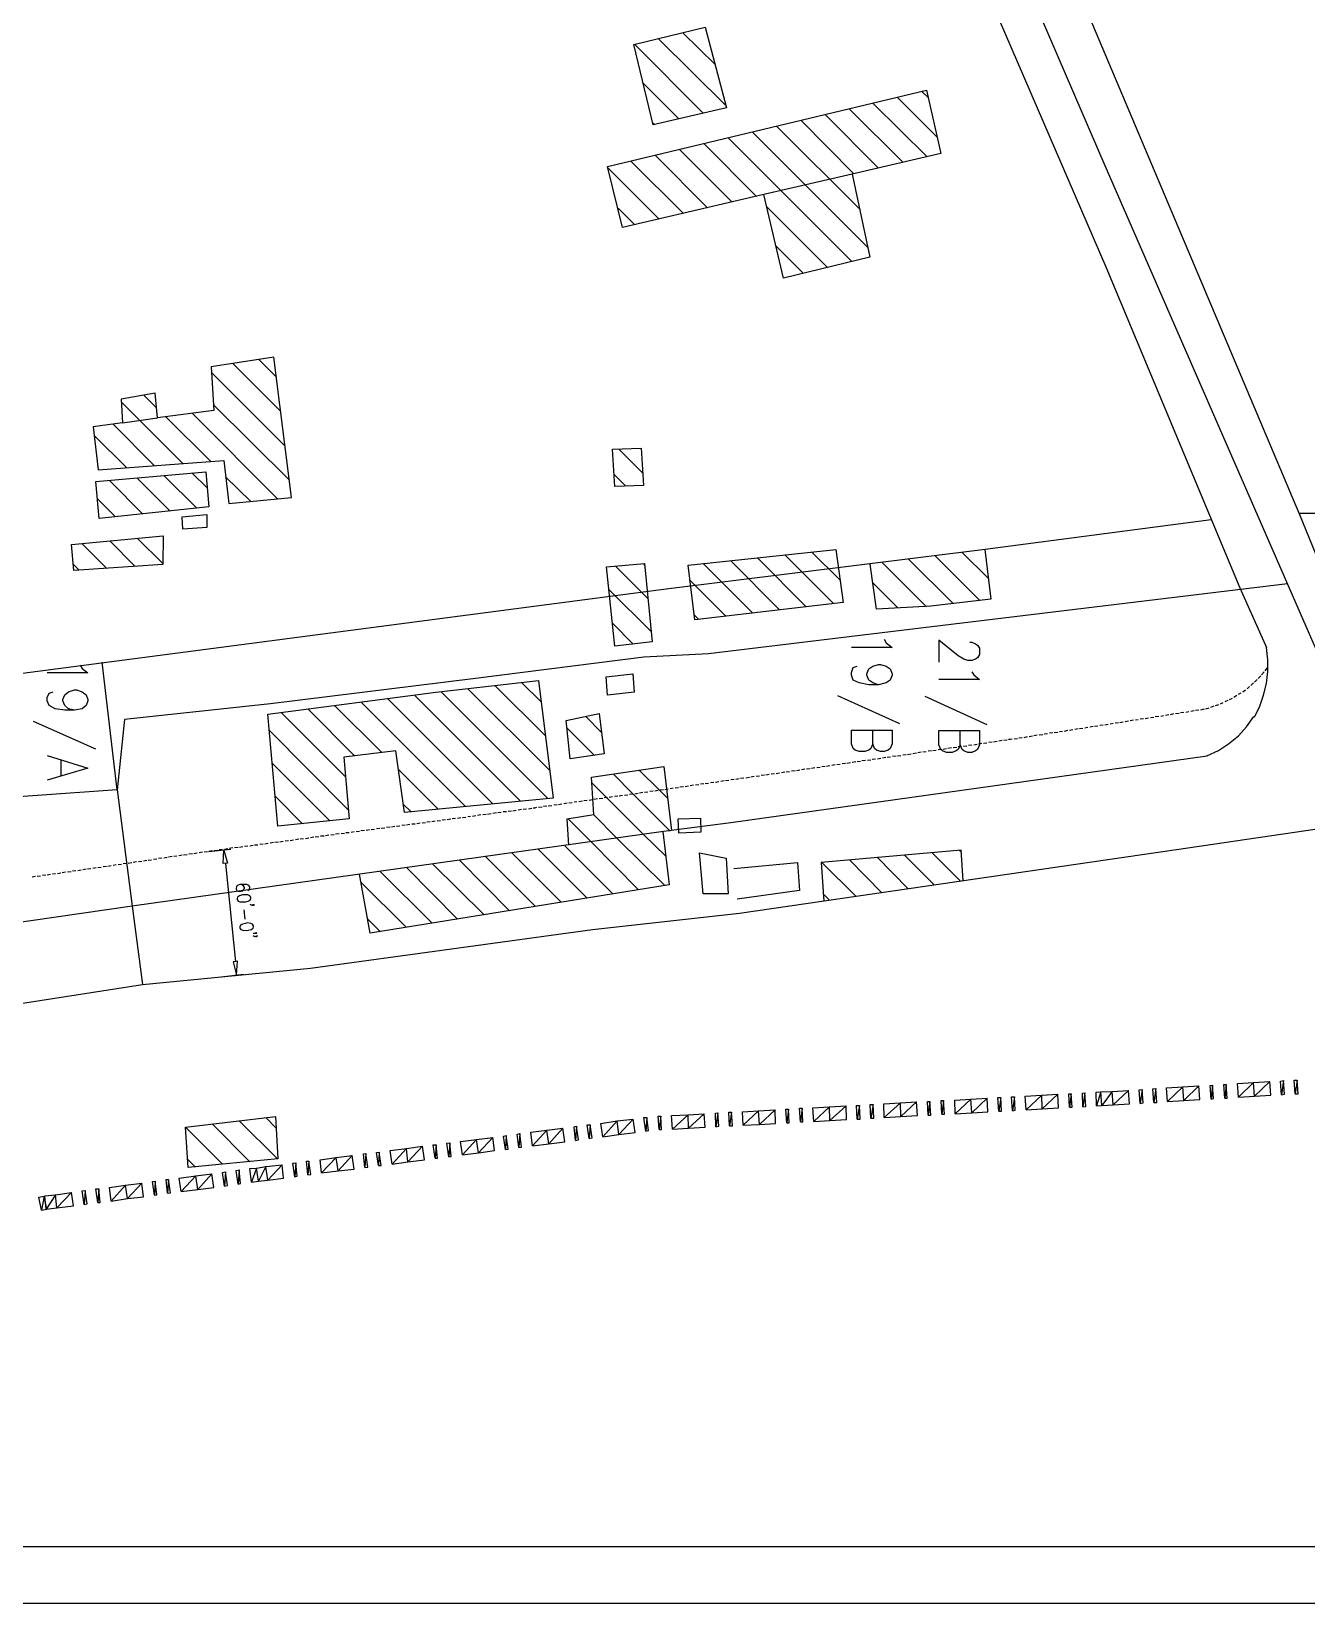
# Model space of a CAD drawing. Header units: metres. Extents: x 6 to 835, y 55 to 1134.
# Drawn here: x 346.2 to 513, y 54.8 to 260.5 of the extents above; entities that cross this region are included whole.
import ezdxf

# ---------------------------------------------------------------- set-up
doc = ezdxf.new("R2010")
doc.units = ezdxf.units.M

msp = doc.modelspace()

# ---------------------------------------------------------------- linework, layer by layer
at = {"color": 5}
for p, q in [((428.24, 259.51), (437.06, 250.75)), ((431.41, 260.27), (435.67, 256.08)), ((425.13, 258.75), (434.08, 249.79)), ((426.27, 253.67), (430.9, 249.03)), ((456.3, 251.06), (463.35, 244.08)), ((459.48, 251.83), (464.62, 246.68)), ((462.65, 252.59), (463.54, 251.76)), ((446.84, 248.84), (453.76, 241.86)), ((450.02, 249.6), (456.94, 242.62)), ((453.19, 250.3), (460.18, 243.38)), ((427.54, 248.46), (427.73, 248.27)), ((440.49, 247.32), (455.61, 232.21)), ((443.67, 248.08), (454.59, 237.16)), ((430.97, 245.03), (437.83, 238.17)), ((434.14, 245.79), (441.06, 238.87)), ((437.32, 246.56), (453.51, 230.36)), ((424.62, 243.51), (431.48, 236.65)), ((427.79, 244.27), (434.65, 237.41)), ((421.63, 242.56), (428.3, 235.89)), ((453.57, 241.79), (442.02, 239.13)), ((422.97, 237.35), (425.13, 235.19)), ((442.4, 237.54), (450.33, 229.6)), ((443.6, 232.4), (447.16, 228.84)), ((372.55, 217.03), (378.83, 210.74)), ((375.98, 217.54), (378.26, 215.25)), ((369.75, 215.89), (379.41, 206.23)), ((357.94, 212.01), (366.01, 203.95)), ((360.93, 212.9), (362.58, 211.25)), ((358.13, 209.28), (362.7, 209.92)), ((363.78, 210.04), (369.69, 204.2)), ((367.28, 210.49), (378.45, 199.31)), ((370.01, 211.69), (379.98, 201.79)), ((356.86, 209.15), (362.32, 203.63)), ((354.45, 207.63), (358.7, 203.38)), ((423.03, 205.85), (426.2, 202.68)), ((354.96, 203.19), (355.02, 203.12)), ((356.42, 201.73), (360.8, 197.34)), ((360.04, 202.04), (364.36, 197.72)), ((363.59, 202.36), (367.85, 198.11)), ((367.21, 202.74), (369.25, 200.71)), ((371.59, 202.23), (374.9, 198.99)), ((422.46, 202.49), (423.92, 201.03)), ((354.83, 199.38), (357.24, 196.96)), ((352.86, 193.47), (356.1, 190.23)), ((356.48, 193.85), (359.78, 190.49)), ((360.04, 194.17), (363.4, 190.87)), ((437.63, 191.25), (444.05, 184.83)), ((441.19, 191.63), (447.54, 185.22)), ((444.75, 192.01), (451.1, 185.66)), ((448.24, 192.39), (451.99, 188.71)), ((460.94, 191.44), (466.78, 185.66)), ((464.43, 191.88), (470.27, 186.04)), ((467.92, 192.33), (471.35, 188.96)), ((351.72, 190.74), (352.42, 190.04)), ((422.65, 190.49), (426.84, 186.29)), ((426.27, 190.87), (426.4, 190.68)), ((434.08, 190.87), (440.56, 184.39)), ((457.45, 191.06), (463.29, 185.22)), ((421.76, 187.44), (427.28, 181.98)), ((432.36, 188.64), (437.06, 183.95)), ((456.24, 188.33), (459.54, 185.09)), ((422.2, 183.06), (424.93, 180.33)), ((432.94, 184.14), (433.51, 183.56)), ((507.55, 176.83), (507.87, 177.21)), ((406.84, 174.93), (413.44, 168.32)), ((410.33, 175.31), (412.87, 172.77)), ((505.2, 174.48), (505.52, 174.8)), ((505.71, 174.93), (506.02, 175.25)), ((506.15, 175.37), (506.53, 175.69)), ((506.66, 175.82), (506.98, 176.2)), ((507.1, 176.33), (507.42, 176.71)), ((389.31, 172.77), (402.96, 159.12)), ((392.8, 173.21), (406.58, 159.43)), ((396.3, 173.66), (410.14, 159.82)), ((399.79, 174.1), (413.76, 160.13)), ((403.28, 174.48), (414.01, 163.82)), ((502.34, 172.83), (502.72, 173.02)), ((502.91, 173.09), (503.29, 173.28)), ((503.48, 173.4), (503.87, 173.66)), ((504.06, 173.79), (504.44, 173.98)), ((504.63, 174.1), (505.01, 174.36)), ((378.9, 171.37), (387.28, 162.99)), ((382.39, 171.88), (388.49, 165.72)), ((385.88, 172.32), (392.04, 166.17)), ((418.71, 170.86), (420.74, 168.83)), ((491.86, 170.61), (492.31, 170.67)), ((492.56, 170.74), (493.01, 170.8)), ((493.2, 170.86), (493.64, 170.93)), ((493.9, 170.93), (494.28, 170.99)), ((494.53, 171.05), (494.98, 171.12)), ((495.17, 171.12), (495.61, 171.25)), ((495.86, 171.25), (496.31, 171.31)), ((496.5, 171.37), (496.94, 171.44)), ((497.2, 171.44), (497.58, 171.5)), ((497.83, 171.56), (498.28, 171.63)), ((498.47, 171.69), (498.91, 171.75)), ((499.17, 171.75), (499.61, 171.88)), ((499.8, 171.88), (500.25, 172.01)), ((500.44, 172.07), (500.88, 172.26)), ((501.07, 172.32), (501.52, 172.45)), ((501.71, 172.52), (502.09, 172.71)), ((377.31, 169.09), (387.66, 158.67)), ((416.3, 169.34), (419.85, 165.78)), ((478.66, 168.58), (479.1, 168.64)), ((479.35, 168.71), (479.8, 168.77)), ((479.99, 168.77), (480.43, 168.83)), ((480.69, 168.9), (481.07, 168.96)), ((481.32, 168.96), (481.77, 169.09)), ((481.96, 169.09), (482.4, 169.15)), ((482.66, 169.21), (483.1, 169.28)), ((483.29, 169.28), (483.74, 169.34)), ((483.99, 169.4), (484.37, 169.47)), ((484.62, 169.53), (485.07, 169.59)), ((485.26, 169.59), (485.7, 169.66)), ((485.96, 169.72), (486.4, 169.78)), ((486.59, 169.78), (487.04, 169.85)), ((487.29, 169.91), (487.67, 169.98)), ((487.93, 170.04), (488.37, 170.1)), ((488.56, 170.1), (489.01, 170.17)), ((489.26, 170.23), (489.7, 170.29)), ((489.9, 170.36), (490.34, 170.42)), ((490.59, 170.42), (490.97, 170.48)), ((491.23, 170.55), (491.67, 170.61)), ((464.81, 166.55), (465.26, 166.61)), ((465.45, 166.61), (465.89, 166.67)), ((466.08, 166.74), (466.53, 166.8)), ((466.78, 166.8), (467.23, 166.86)), ((467.42, 166.93), (467.86, 166.99)), ((468.11, 166.99), (468.56, 167.05)), ((468.75, 167.12), (469.19, 167.18)), ((469.45, 167.18), (469.89, 167.24)), ((470.08, 167.31), (470.53, 167.37)), ((470.72, 167.37), (471.16, 167.44)), ((471.42, 167.5), (471.86, 167.56)), ((472.05, 167.56), (472.5, 167.63)), ((472.75, 167.69), (473.19, 167.75)), ((473.39, 167.75), (473.83, 167.82)), ((474.72, 167.94), (475.16, 168.01)), ((475.35, 168.07), (475.8, 168.13)), ((476.05, 168.13), (476.5, 168.26)), ((476.69, 168.26), (477.13, 168.32)), ((477.32, 168.39), (477.77, 168.45)), ((478.02, 168.45), (478.47, 168.51)), ((377.69, 164.77), (385.25, 157.21)), ((450.91, 164.51), (451.35, 164.58)), ((451.54, 164.58), (451.99, 164.64)), ((452.24, 164.7), (452.68, 164.77)), ((452.87, 164.77), (453.32, 164.83)), ((453.57, 164.9), (454.02, 164.96)), ((454.21, 164.96), (454.65, 165.02)), ((454.84, 165.09), (455.29, 165.15)), ((455.54, 165.15), (455.99, 165.21)), ((456.18, 165.28), (456.62, 165.34)), ((456.88, 165.34), (457.32, 165.4)), ((457.51, 165.47), (457.95, 165.53)), ((458.15, 165.53), (458.59, 165.59)), ((458.84, 165.66), (459.29, 165.72)), ((459.48, 165.72), (459.92, 165.78)), ((460.18, 165.85), (460.62, 165.91)), ((460.81, 165.91), (461.26, 165.97)), ((461.51, 166.04), (461.96, 166.1)), ((462.15, 166.17), (462.59, 166.23)), ((462.78, 166.23), (463.23, 166.29)), ((463.48, 166.36), (463.92, 166.42)), ((464.11, 166.42), (464.56, 166.48)), ((394.26, 163.88), (399.41, 158.74)), ((436.36, 162.42), (436.81, 162.48)), ((437, 162.48), (437.44, 162.55)), ((437.7, 162.61), (438.14, 162.67)), ((438.33, 162.67), (438.78, 162.74)), ((438.97, 162.8), (439.41, 162.86)), ((439.67, 162.86), (440.11, 162.93)), ((440.3, 162.99), (440.75, 163.05)), ((441, 163.05), (441.44, 163.12)), ((441.64, 163.18), (442.08, 163.24)), ((442.27, 163.24), (442.71, 163.31)), ((442.97, 163.37), (443.41, 163.43)), ((443.6, 163.43), (444.05, 163.5)), ((444.3, 163.56), (444.75, 163.63)), ((444.94, 163.63), (445.38, 163.69)), ((445.64, 163.75), (446.08, 163.82)), ((446.27, 163.82), (446.72, 163.88)), ((446.91, 163.94), (447.35, 164.01)), ((447.6, 164.01), (448.05, 164.07)), ((448.24, 164.13), (448.68, 164.2)), ((448.94, 164.2), (449.38, 164.26)), ((449.57, 164.32), (450.02, 164.39)), ((450.21, 164.39), (450.65, 164.45)), ((378.14, 160.39), (381.69, 156.83)), ((421.76, 160.32), (422.2, 160.39)), ((422.46, 160.45), (422.9, 160.51)), ((423.09, 160.51), (423.54, 160.58)), ((423.79, 160.58), (424.24, 160.64)), ((424.43, 160.7), (424.87, 160.77)), ((425.13, 160.77), (425.57, 160.83)), ((425.76, 160.89), (426.2, 160.96)), ((426.4, 160.96), (426.84, 161.02)), ((427.09, 161.09), (427.54, 161.15)), ((427.73, 161.15), (428.17, 161.21)), ((428.43, 161.28), (428.87, 161.34)), ((429.06, 161.34), (429.51, 161.4)), ((429.76, 161.47), (430.14, 161.53)), ((430.4, 161.53), (430.84, 161.59)), ((431.03, 161.66), (431.48, 161.72)), ((431.73, 161.72), (432.17, 161.78)), ((432.36, 161.85), (432.81, 161.91)), ((433.06, 161.91), (433.51, 161.97)), ((433.7, 162.04), (434.14, 162.1)), ((434.33, 162.1), (434.78, 162.16)), ((435.03, 162.23), (435.48, 162.29)), ((435.67, 162.29), (436.11, 162.36)), ((394.9, 159.37), (395.85, 158.42)), ((407.22, 158.29), (407.66, 158.35)), ((407.92, 158.42), (408.36, 158.42)), ((408.55, 158.48), (409, 158.55)), ((409.19, 158.55), (409.63, 158.61)), ((409.89, 158.67), (410.33, 158.74)), ((410.52, 158.74), (410.96, 158.8)), ((411.22, 158.8), (411.66, 158.86)), ((412.55, 158.99), (413, 159.05)), ((413.19, 159.12), (413.63, 159.18)), ((413.82, 159.18), (414.27, 159.24)), ((414.52, 159.31), (414.97, 159.37)), ((415.16, 159.37), (415.6, 159.43)), ((415.85, 159.5), (416.3, 159.56)), ((416.49, 159.56), (416.93, 159.62)), ((417.19, 159.69), (417.57, 159.75)), ((417.82, 159.75), (418.27, 159.82)), ((418.46, 159.88), (418.9, 159.94)), ((419.16, 159.94), (419.6, 160.01)), ((419.79, 160.07), (420.24, 160.13)), ((420.49, 160.13), (420.93, 160.2)), ((421.12, 160.26), (421.57, 160.32)), ((391.98, 156.26), (392.42, 156.32)), ((392.68, 156.39), (393.12, 156.45)), ((393.31, 156.45), (393.76, 156.51)), ((393.95, 156.51), (394.39, 156.58)), ((394.65, 156.64), (395.09, 156.7)), ((395.28, 156.7), (395.72, 156.77)), ((395.98, 156.83), (396.42, 156.83)), ((396.61, 156.89), (397.06, 156.96)), ((397.31, 156.96), (397.76, 157.02)), ((397.95, 157.08), (398.39, 157.15)), ((398.58, 157.15), (399.03, 157.21)), ((399.28, 157.21), (399.73, 157.28)), ((399.92, 157.34), (400.36, 157.4)), ((400.61, 157.4), (401.06, 157.47)), ((401.25, 157.53), (401.69, 157.59)), ((401.95, 157.59), (402.39, 157.66)), ((402.58, 157.66), (403.03, 157.72)), ((403.28, 157.78), (403.66, 157.85)), ((403.92, 157.85), (404.36, 157.91)), ((404.55, 157.97), (405, 158.04)), ((405.25, 158.04), (405.69, 158.1)), ((405.88, 158.1), (406.33, 158.16)), ((406.58, 158.23), (407.03, 158.29)), ((416.36, 157.53), (419.41, 154.48)), ((419.73, 158.04), (422.84, 154.93)), ((376.1, 154.16), (376.55, 154.23)), ((376.74, 154.23), (377.18, 154.29)), ((377.44, 154.35), (377.88, 154.42)), ((378.07, 154.42), (378.52, 154.48)), ((378.71, 154.48), (379.15, 154.54)), ((379.41, 154.61), (379.85, 154.67)), ((380.04, 154.67), (380.48, 154.74)), ((380.74, 154.8), (381.18, 154.86)), ((381.37, 154.86), (381.82, 154.93)), ((382.07, 154.93), (382.52, 154.99)), ((382.71, 155.05), (383.15, 155.12)), ((383.34, 155.12), (383.79, 155.18)), ((384.04, 155.24), (384.49, 155.24)), ((384.68, 155.31), (385.12, 155.37)), ((385.37, 155.37), (385.82, 155.43)), ((386.01, 155.5), (386.45, 155.56)), ((386.71, 155.56), (387.15, 155.62)), ((387.34, 155.69), (387.79, 155.69)), ((388.04, 155.75), (388.42, 155.81)), ((388.68, 155.81), (389.12, 155.88)), ((389.31, 155.94), (389.76, 156.01)), ((390.01, 156.01), (390.45, 156.07)), ((390.64, 156.07), (391.09, 156.13)), ((391.34, 156.2), (391.79, 156.26)), ((419.41, 154.48), (425.63, 148.19)), ((422.84, 154.93), (429.06, 148.77)), ((426.27, 155.43), (429.19, 152.58)), ((362.2, 152.2), (362.64, 152.26)), ((362.83, 152.32), (363.28, 152.39)), ((363.53, 152.39), (363.97, 152.45)), ((364.17, 152.51), (364.61, 152.58)), ((364.86, 152.58), (365.24, 152.64)), ((365.5, 152.7), (365.94, 152.77)), ((366.13, 152.77), (366.58, 152.83)), ((366.83, 152.89), (367.28, 152.96)), ((367.47, 152.96), (367.91, 153.02)), ((368.17, 153.08), (368.61, 153.15)), ((368.8, 153.15), (369.25, 153.21)), ((369.44, 153.27), (369.88, 153.34)), ((370.13, 153.34), (370.58, 153.4)), ((371.47, 153.53), (371.91, 153.59)), ((372.1, 153.66), (372.55, 153.72)), ((372.8, 153.72), (373.25, 153.78)), ((373.44, 153.78), (373.88, 153.85)), ((374.07, 153.91), (374.52, 153.97)), ((374.77, 153.97), (375.21, 154.04)), ((375.4, 154.1), (375.85, 154.1)), ((405.63, 152.51), (412.11, 146.04)), ((409.06, 153.02), (415.47, 146.61)), ((412.49, 153.53), (418.9, 147.12)), ((415.98, 153.97), (422.27, 147.69)), ((456.81, 152.45), (460.88, 148.32)), ((460.37, 152.77), (464.3, 148.83)), ((463.99, 153.08), (467.73, 149.34)), ((467.61, 153.4), (467.86, 153.15)), ((347.66, 150.1), (348.1, 150.16)), ((348.29, 150.16), (348.73, 150.23)), ((348.99, 150.29), (349.37, 150.35)), ((349.62, 150.35), (350.07, 150.42)), ((350.26, 150.48), (350.7, 150.54)), ((350.96, 150.54), (351.4, 150.61)), ((351.59, 150.67), (352.04, 150.73)), ((352.29, 150.73), (352.74, 150.8)), ((352.93, 150.86), (353.37, 150.93)), ((353.56, 150.93), (354.01, 150.99)), ((354.26, 151.05), (354.7, 151.12)), ((354.89, 151.12), (355.34, 151.18)), ((355.59, 151.24), (356.04, 151.31)), ((356.23, 151.31), (356.67, 151.37)), ((356.93, 151.43), (357.31, 151.5)), ((357.56, 151.5), (358.01, 151.56)), ((358.2, 151.62), (358.64, 151.69)), ((358.89, 151.69), (359.34, 151.75)), ((359.53, 151.81), (359.97, 151.88)), ((360.23, 151.88), (360.67, 151.94)), ((360.86, 152), (361.31, 152.07)), ((361.5, 152.07), (361.94, 152.13)), ((391.85, 150.61), (398.58, 143.88)), ((395.28, 151.12), (401.95, 144.38)), ((398.71, 151.56), (405.38, 144.96)), ((402.2, 152.07), (408.74, 145.46)), ((449.57, 151.75), (454.02, 147.37)), ((453.19, 152.13), (457.45, 147.81)), ((346.32, 149.91), (346.77, 149.97)), ((346.96, 149.97), (347.4, 150.04)), ((389.31, 149.21), (395.22, 143.31)), ((449.76, 147.69), (450.59, 146.86)), ((390.14, 144.45), (391.79, 142.8)), ((369.88, 117.59), (374.77, 112.63)), ((373.37, 117.97), (378.39, 113.02)), ((376.87, 118.41), (378.2, 117.08)), ((366.39, 117.14), (371.21, 112.32)), ((366.64, 112.95), (367.66, 111.94))]:
    msp.add_line(p, q, dxfattribs=at)
at = {"color": 1}
for p, q in [((511.99, 197.47), (684.21, 197.47)), ((357.43, 161.28), (355.47, 177.98)), ((459.8, 169.91), (451.67, 173.59)), ((354.64, 166.61), (346.51, 170.23)), ((350.07, 165.15), (350.07, 163.12))]:
    msp.add_line(p, q, dxfattribs=at)
at = {"color": 3}
for p, q in [((510.47, 188.2), (434.78, 179.06)), ((471.23, 169.78), (463.1, 173.47)), ((359.4, 146.04), (360.74, 135.81))]:
    msp.add_line(p, q, dxfattribs=at)
at = {"color": 6}
msp.add_line((357.43, 161.28), (359.4, 146.04), dxfattribs=at)
at = {"color": 162}
for p, q in [((369.37, 153.21), (372.29, 153.53)), ((371.59, 151.62), (372.93, 138.8)), ((374.01, 145.59), (374.13, 144.38)), ((371.02, 136.83), (373.94, 137.15)), ((823.71, 62.28), (19.04, 62.28)), ((834.95, 54.85), (5.64, 54.85))]:
    msp.add_line(p, q, dxfattribs=at)
at = {"color": 1, "linetype": 'Continuous', "lineweight": 25}
for points in [[(380.74, 467.41), (408.93, 406.89), (426.78, 368.16), (438.78, 341.93), (444.11, 329.42), (463.67, 283.13), (486.72, 229.67), (504.25, 187.69), (507.74, 179.88)], [(457.76, 324.41), (483.67, 264.46), (512.06, 197.28), (521.2, 174.86)], [(500.5, 196.58), (470.97, 192.71), (429.25, 187.5), (377.37, 180.71), (335.02, 175.18)], [(457.76, 180.96), (458.02, 180.52), (458.78, 179.88), (453.45, 179.88)], [(506.15, 170.8), (506.85, 172.2), (507.36, 173.66), (507.74, 175.18), (507.93, 176.77), (507.93, 178.29), (507.74, 179.88)], [(352.61, 177.6), (352.86, 177.15), (353.62, 176.58), (348.29, 176.58)], [(457, 174.99), (456.24, 175.25), (455.73, 175.63), (455.48, 176.26), (455.48, 176.45), (455.73, 177.09), (456.24, 177.47), (457, 177.66), (457.26, 177.66), (458.02, 177.47), (458.53, 177.09), (458.78, 176.45), (458.78, 176.26), (458.53, 175.63), (458.02, 175.25), (457, 174.99), (455.73, 174.99), (454.46, 175.25), (453.7, 175.63), (453.45, 176.26), (453.45, 176.64), (453.7, 177.28), (454.21, 177.47)], [(351.85, 171.69), (351.08, 171.88), (350.58, 172.32), (350.32, 172.9), (350.32, 173.09), (350.58, 173.72), (351.08, 174.1), (351.85, 174.36), (352.1, 174.36), (352.86, 174.1), (353.37, 173.72), (353.62, 173.09), (353.62, 172.9), (353.37, 172.32), (352.86, 171.88), (351.85, 171.69), (350.58, 171.69), (349.31, 171.88), (348.54, 172.32), (348.29, 172.9), (348.29, 173.34), (348.54, 173.91), (349.05, 174.1)], [(499.93, 165.72), (501.45, 166.42), (502.79, 167.31), (504.06, 168.32), (505.14, 169.53), (506.09, 170.86)], [(456.24, 167.31), (455.99, 166.67), (455.73, 166.48), (455.22, 166.29), (454.46, 166.29), (453.95, 166.48), (453.7, 166.67), (453.45, 167.31), (453.45, 169.09), (458.78, 169.09), (458.78, 167.31), (458.53, 166.67), (458.27, 166.48), (457.76, 166.29), (457.26, 166.29), (456.75, 166.48), (456.49, 166.67), (456.24, 167.31), (456.24, 169.09)], [(499.99, 165.66), (437.7, 156.96), (428.87, 155.81), (359.4, 146.04), (339.46, 143.18)], [(348.29, 165.78), (353.62, 164.13), (348.29, 162.55)]]:
    msp.add_lwpolyline(points, dxfattribs=at)
at = {"color": 3, "linetype": 'Continuous', "lineweight": 25}
for points in [[(431.03, 371.78), (462.72, 298.37), (486.59, 242.94), (513.2, 181.98), (523.87, 157.59)], [(434.78, 179.06), (426.33, 178.61), (404.3, 175.82), (377.5, 172.52)], [(468.94, 180.58), (469.19, 180.58), (469.7, 180.39), (469.96, 180.2), (470.21, 179.82), (470.21, 178.99), (469.96, 178.55), (469.7, 178.36), (469.19, 178.17), (468.69, 178.17), (468.18, 178.36), (467.42, 178.8), (464.88, 180.83), (464.88, 177.98)], [(469.19, 176.71), (469.45, 176.33), (470.21, 175.69), (464.88, 175.69)], [(377.5, 172.52), (358.39, 170.48), (357.43, 161.28), (337.18, 159.82)], [(467.67, 167.18), (467.42, 166.55), (467.16, 166.36), (466.65, 166.17), (465.89, 166.17), (465.38, 166.36), (465.13, 166.55), (464.88, 167.18), (464.88, 169.02), (470.21, 169.02), (470.21, 167.18), (469.96, 166.55), (469.7, 166.36), (469.19, 166.17), (468.69, 166.17), (468.18, 166.36), (467.92, 166.55), (467.67, 167.18), (467.67, 169.02)]]:
    msp.add_lwpolyline(points, dxfattribs=at)
at = {"color": 5, "linetype": 'Continuous', "lineweight": 25}
for points in [[(434.33, 261.03), (437.13, 250.49), (427.54, 248.27), (425, 258.75)], [(463.29, 252.78), (465.13, 244.52), (453.57, 241.79), (455.86, 230.94), (444.56, 228.2), (442.02, 239.13), (423.54, 234.81), (421.57, 242.81)], [(377.94, 217.85), (369.75, 216.58), (370.07, 210.87), (362.7, 209.92), (362.39, 213.16), (357.94, 212.39), (358.13, 209.28), (354.32, 208.77), (354.96, 203.12), (371.4, 204.33), (372.04, 198.74), (380.23, 199.5)], [(425.95, 205.98), (426.27, 201.09), (422.52, 200.96), (422.2, 205.85)], [(369.05, 202.87), (369.44, 198.3), (355.08, 196.77), (354.64, 201.6)], [(369.18, 197.28), (369.18, 195.57), (366.01, 195.38), (365.94, 196.96)], [(363.47, 194.49), (363.4, 190.74), (351.78, 189.98), (351.47, 193.34)], [(451.41, 192.71), (452.37, 185.79), (433, 183.5), (432.11, 190.68)], [(426.4, 190.87), (427.41, 180.64), (422.52, 180.07), (421.44, 190.42)], [(412.55, 175.56), (414.46, 160.2), (395.03, 158.29), (393.88, 166.36), (387.09, 165.53), (387.79, 157.47), (378.45, 156.51), (377.12, 171.18), (399.09, 174.04)], [(424.87, 176.45), (425.06, 174.04), (421.57, 173.66), (421.38, 176.07)], [(420.49, 171.25), (421.12, 165.97), (416.68, 165.34), (416.17, 170.36)], [(433.7, 157.59), (433.76, 155.75), (430.9, 155.62), (430.78, 157.47)], [(433.57, 153.02), (437.06, 152.32), (437.32, 147.69), (434.08, 147.69)], [(378.14, 118.54), (378.45, 113.02), (366.71, 111.87), (366.39, 117.14)]]:
    msp.add_lwpolyline(points, close=True, dxfattribs=at)
for points in [[(470.91, 192.71), (471.67, 186.23), (463.86, 185.28), (456.75, 184.9), (455.92, 190.8)], [(474.02, 167.88), (474.27, 167.88), (474.46, 167.94)], [(416.49, 154.04), (416.3, 157.47), (419.79, 158.04), (419.47, 162.93), (428.94, 164.32), (429.95, 155.94)], [(422.33, 163.31), (424.87, 160.77), (429.76, 155.88)], [(425.76, 163.82), (428.3, 161.28), (429.44, 160.13)], [(419.54, 162.16), (421.44, 160.26), (426.27, 155.43)], [(411.85, 158.93), (412.04, 158.93), (412.3, 158.99)], [(428.81, 155.81), (429.63, 148.83), (390.52, 142.54), (389.12, 150.23)], [(370.77, 153.47), (370.96, 153.47), (371.21, 153.53)], [(468.05, 149.4), (467.8, 153.4), (449.51, 151.75), (449.83, 146.73)], [(438.08, 150.99), (446.4, 151.75), (446.65, 148.13), (438.52, 146.99)]]:
    msp.add_lwpolyline(points, dxfattribs=at)
at = {"color": 6, "linetype": 'Continuous', "lineweight": 25}
for points in [[(360.74, 135.81), (382.71, 137.97), (419.6, 142.99), (438.84, 145.15), (495.99, 153.47), (523.87, 157.59), (583.3, 157.4), (628.9, 154.99), (681.54, 152.39), (701.35, 151.5), (764.02, 148.7), (799.97, 147.5)], [(232.72, 124.06), (259.33, 120.89), (264.79, 121.72), (325.18, 130.29), (360.74, 135.81)]]:
    msp.add_lwpolyline(points, dxfattribs=at)
at = {"color": 162, "linetype": 'Continuous', "lineweight": 25}
for points in [[(371.85, 151.69), (371.28, 151.62), (371.4, 153.4)], [(374.9, 147.24), (374.77, 147.43), (374.52, 147.56), (374.07, 147.56), (373.82, 147.56), (373.44, 147.43), (373.18, 147.24), (373.12, 147.05), (373.12, 146.92), (373.25, 146.73), (373.5, 146.61), (373.94, 146.61), (374.2, 146.61), (374.58, 146.73), (374.83, 146.86), (374.9, 147.12)], [(375.28, 143.5), (375.15, 143.69), (374.9, 143.81), (374.45, 143.88), (374.2, 143.81), (373.82, 143.69), (373.56, 143.56), (373.5, 143.37), (373.5, 143.18), (373.63, 142.99), (373.88, 142.92), (374.33, 142.86), (374.58, 142.92), (374.96, 142.99), (375.21, 143.18), (375.28, 143.37)], [(373.18, 138.86), (372.61, 138.8), (373.06, 137.02)]]:
    msp.add_lwpolyline(points, close=True, dxfattribs=at)
for points in [[(374.52, 148.13), (374.71, 148.26), (374.77, 148.45), (374.77, 148.58), (374.64, 148.77), (374.39, 148.89), (373.94, 148.89), (373.5, 148.89), (373.18, 148.77), (373.06, 148.64), (372.99, 148.39), (372.99, 148.32), (373.06, 148.13), (373.25, 148), (373.5, 148), (373.63, 148), (373.88, 148.07), (374.01, 148.26), (374.07, 148.45), (374.07, 148.51), (373.94, 148.7), (373.75, 148.83), (373.5, 148.89)], [(375.28, 146.16), (375.15, 146.23), (375.21, 146.29), (375.34, 146.29), (375.28, 146.16), (375.09, 146.16), (374.9, 146.23), (374.83, 146.29)], [(375.66, 142.48), (375.53, 142.54), (375.6, 142.61), (375.72, 142.54), (375.66, 142.48), (375.47, 142.48), (375.28, 142.48), (375.21, 142.54)], [(375.66, 142.04), (375.6, 142.1), (375.66, 142.23), (375.79, 142.16), (375.66, 142.04), (375.53, 142.04), (375.34, 142.1), (375.21, 142.16)]]:
    msp.add_lwpolyline(points, dxfattribs=at)
at = {"color": 6, "linetype": 'Continuous', "lineweight": -2}
for points in [[(478.34, 121.33), (476.31, 119.43), (476.18, 121.21)], [(478.4, 119.56), (478.34, 121.33), (476.31, 119.43)], [(480.43, 121.46), (478.4, 119.56), (478.34, 121.33)], [(480.56, 119.68), (480.43, 121.46), (478.4, 119.56)], [(482.21, 121.52), (481.96, 119.75), (481.89, 121.52)], [(482.34, 119.75), (482.21, 121.52), (481.96, 119.75)], [(483.99, 121.65), (483.74, 119.81), (483.67, 121.59)], [(484.12, 119.87), (483.99, 121.65), (483.74, 119.81)], [(486.09, 121.78), (485.51, 119.94), (485.45, 121.72)], [(486.21, 120), (486.09, 121.78), (485.51, 119.94)], [(487.55, 121.84), (486.21, 120), (486.09, 121.78)], [(487.67, 120.06), (487.55, 121.84), (486.21, 120)], [(489.7, 121.97), (487.67, 120.06), (487.55, 121.84)], [(489.83, 120.19), (489.7, 121.97), (487.67, 120.06)], [(491.48, 122.1), (491.23, 120.25), (491.1, 122.03)], [(491.61, 120.32), (491.48, 122.1), (491.23, 120.25)], [(493.26, 122.22), (493.01, 120.38), (492.88, 122.16)], [(493.39, 120.38), (493.26, 122.22), (493.01, 120.38)], [(496.82, 122.41), (494.78, 120.51), (494.66, 122.29)], [(496.94, 120.64), (496.82, 122.41), (494.78, 120.51)], [(498.91, 122.54), (496.94, 120.64), (496.82, 122.41)], [(499.04, 120.76), (498.91, 122.54), (496.94, 120.64)], [(500.69, 122.67), (500.5, 120.83), (500.37, 122.6)], [(500.82, 120.89), (500.69, 122.67), (500.5, 120.83)], [(502.47, 122.73), (502.28, 120.95), (502.15, 122.73)], [(502.6, 120.95), (502.47, 122.73), (502.28, 120.95)], [(506.02, 122.99), (504.06, 121.08), (503.93, 122.86)], [(506.15, 121.21), (506.02, 122.99), (504.06, 121.08)], [(508.18, 123.11), (506.15, 121.21), (506.02, 122.99)], [(508.31, 121.33), (508.18, 123.11), (506.15, 121.21)], [(509.96, 123.24), (509.71, 121.4), (509.58, 123.18)], [(510.09, 121.46), (509.96, 123.24), (509.71, 121.4)], [(511.74, 123.3), (511.49, 121.52), (511.36, 123.3)], [(511.87, 121.52), (511.74, 123.3), (511.49, 121.52)], [(441.32, 119.3), (439.29, 117.4), (439.22, 119.18)], [(441.44, 117.52), (441.32, 119.3), (439.29, 117.4)], [(443.48, 119.43), (441.44, 117.52), (441.32, 119.3)], [(443.54, 117.65), (443.48, 119.43), (441.44, 117.52)], [(445.25, 119.49), (445, 117.71), (444.87, 119.49)], [(445.32, 117.71), (445.25, 119.49), (445, 117.71)], [(447.03, 119.62), (446.78, 117.84), (446.65, 119.62)], [(447.1, 117.84), (447.03, 119.62), (446.78, 117.84)], [(450.59, 119.81), (448.56, 117.91), (448.43, 119.68)], [(450.65, 118.03), (450.59, 119.81), (448.56, 117.91)], [(452.75, 119.94), (450.65, 118.03), (450.59, 119.81)], [(452.81, 118.16), (452.75, 119.94), (450.65, 118.03)], [(454.53, 120), (454.21, 118.22), (454.14, 120)], [(454.59, 118.22), (454.53, 120), (454.21, 118.22)], [(456.3, 120.13), (455.99, 118.35), (455.92, 120.13)], [(456.37, 118.35), (456.3, 120.13), (455.99, 118.35)], [(459.86, 120.32), (457.76, 118.41), (457.7, 120.19)], [(459.92, 118.54), (459.86, 120.32), (457.76, 118.41)], [(461.96, 120.45), (459.92, 118.54), (459.86, 120.32)], [(462.08, 118.67), (461.96, 120.45), (459.92, 118.54)], [(463.73, 120.51), (463.48, 118.73), (463.42, 120.51)], [(463.86, 118.73), (463.73, 120.51), (463.48, 118.73)], [(465.51, 120.64), (465.26, 118.86), (465.19, 120.64)], [(465.64, 118.86), (465.51, 120.64), (465.26, 118.86)], [(469.07, 120.83), (467.04, 118.92), (466.97, 120.7)], [(469.19, 119.05), (469.07, 120.83), (467.04, 118.92)], [(471.23, 120.95), (469.19, 119.05), (469.07, 120.83)], [(471.29, 119.18), (471.23, 120.95), (469.19, 119.05)], [(473, 121.02), (472.75, 119.24), (472.62, 121.02)], [(473.07, 119.24), (473, 121.02), (472.75, 119.24)], [(474.78, 121.14), (474.53, 119.3), (474.4, 121.14)], [(474.85, 119.37), (474.78, 121.14), (474.53, 119.3)], [(417.51, 117.27), (417.38, 115.43), (417.19, 117.21)], [(417.76, 115.49), (417.51, 117.27), (417.38, 115.43)], [(419.28, 117.46), (419.16, 115.68), (418.9, 117.46)], [(419.54, 115.75), (419.28, 117.46), (419.16, 115.68)], [(422.84, 117.97), (420.93, 115.87), (420.68, 117.65)], [(423.03, 116.19), (422.84, 117.97), (420.93, 115.87)], [(424.93, 118.22), (423.03, 116.19), (422.84, 117.97)], [(425.19, 116.44), (424.93, 118.22), (423.03, 116.19)], [(426.71, 118.41), (426.59, 116.64), (426.33, 118.41)], [(426.9, 116.7), (426.71, 118.41), (426.59, 116.64)], [(428.55, 118.6), (428.3, 116.83), (428.17, 118.6)], [(428.62, 116.83), (428.55, 118.6), (428.3, 116.83)], [(432.11, 118.79), (430.08, 116.89), (429.95, 118.67)], [(432.17, 117.02), (432.11, 118.79), (430.08, 116.89)], [(434.21, 118.92), (432.17, 117.02), (432.11, 118.79)], [(434.33, 117.14), (434.21, 118.92), (432.17, 117.02)], [(435.98, 119.05), (435.73, 117.21), (435.67, 118.98)], [(436.11, 117.27), (435.98, 119.05), (435.73, 117.21)], [(437.76, 119.11), (437.51, 117.33), (437.44, 119.11)], [(437.89, 117.33), (437.76, 119.11), (437.51, 117.33)], [(404.42, 115.56), (402.58, 113.52), (402.33, 115.3)], [(404.68, 113.78), (404.42, 115.56), (402.58, 113.52)], [(406.58, 115.81), (404.68, 113.78), (404.42, 115.56)], [(406.77, 114.1), (406.58, 115.81), (404.68, 113.78)], [(408.3, 116.06), (408.23, 114.22), (407.98, 116)], [(408.55, 114.29), (408.3, 116.06), (408.23, 114.22)], [(410.08, 116.32), (409.95, 114.48), (409.76, 116.25)], [(410.33, 114.54), (410.08, 116.32), (409.95, 114.48)], [(413.63, 116.76), (411.73, 114.73), (411.54, 116.51)], [(413.89, 114.98), (413.63, 116.76), (411.73, 114.73)], [(415.73, 117.02), (413.89, 114.98), (413.63, 116.76)], [(415.98, 115.24), (415.73, 117.02), (413.89, 114.98)], [(386.07, 113.21), (384.17, 111.17), (383.98, 112.89)], [(386.33, 111.43), (386.07, 113.21), (384.17, 111.17)], [(388.17, 113.46), (386.33, 111.43), (386.07, 113.21)], [(388.42, 111.68), (388.17, 113.46), (386.33, 111.43)], [(389.95, 113.71), (389.82, 111.87), (389.63, 113.65)], [(390.2, 111.94), (389.95, 113.71), (389.82, 111.87)], [(391.72, 113.9), (391.6, 112.13), (391.34, 113.84)], [(391.98, 112.13), (391.72, 113.9), (391.6, 112.13)], [(395.28, 114.35), (393.38, 112.32), (393.12, 114.1)], [(395.47, 112.63), (395.28, 114.35), (393.38, 112.32)], [(397.38, 114.67), (395.47, 112.63), (395.28, 114.35)], [(397.63, 112.89), (397.38, 114.67), (395.47, 112.63)], [(399.15, 114.86), (399.03, 113.08), (398.77, 114.86)], [(399.34, 113.08), (399.15, 114.86), (399.03, 113.08)], [(400.93, 115.11), (400.8, 113.27), (400.55, 115.05)], [(401.12, 113.33), (400.93, 115.11), (400.8, 113.27)], [(369.82, 111.05), (367.98, 109.02), (367.72, 110.79)], [(370.07, 109.27), (369.82, 111.05), (367.98, 109.02)], [(371.59, 111.3), (371.47, 109.46), (371.21, 111.24)], [(371.85, 109.52), (371.59, 111.3), (371.47, 109.46)], [(373.37, 111.56), (373.25, 109.71), (372.99, 111.49)], [(373.56, 109.78), (373.37, 111.56), (373.25, 109.71)], [(375.66, 111.81), (375.02, 109.97), (374.77, 111.75)], [(375.91, 110.09), (375.66, 111.81), (375.02, 109.97)], [(376.87, 112), (375.91, 110.09), (375.66, 111.81)], [(377.12, 110.22), (376.87, 112), (375.91, 110.09)], [(379.02, 112.25), (377.12, 110.22), (376.87, 112)], [(379.21, 110.48), (379.02, 112.25), (377.12, 110.22)], [(380.8, 112.51), (380.68, 110.67), (380.42, 112.44)], [(380.99, 110.73), (380.8, 112.51), (380.68, 110.67)], [(382.52, 112.7), (382.39, 110.92), (382.2, 112.7)], [(382.77, 110.98), (382.52, 112.7), (382.39, 110.92)], [(355.02, 109.08), (354.89, 107.3), (354.64, 109.08)], [(355.21, 107.3), (355.02, 109.08), (354.89, 107.3)], [(358.51, 109.59), (356.67, 107.49), (356.42, 109.27)], [(358.77, 107.81), (358.51, 109.59), (356.67, 107.49)], [(360.67, 109.84), (358.77, 107.81), (358.51, 109.59)], [(360.86, 108.06), (360.67, 109.84), (358.77, 107.81)], [(362.39, 110.09), (362.32, 108.25), (362.07, 110.03)], [(362.64, 108.32), (362.39, 110.09), (362.32, 108.25)], [(364.17, 110.29), (364.04, 108.51), (363.85, 110.29)], [(364.42, 108.57), (364.17, 110.29), (364.04, 108.51)], [(367.72, 110.79), (365.82, 108.76), (365.56, 110.48)], [(367.98, 109.02), (367.72, 110.79), (365.82, 108.76)], [(347.91, 108.13), (347.53, 106.28), (347.21, 108)], [(348.23, 106.41), (347.91, 108.13), (347.53, 106.28)], [(349.37, 108.32), (348.16, 106.41), (347.97, 108.19)], [(349.56, 106.6), (349.37, 108.32), (348.16, 106.41)], [(351.47, 108.63), (349.56, 106.6), (349.37, 108.32)], [(351.72, 106.86), (351.47, 108.63), (349.56, 106.6)], [(353.24, 108.89), (353.12, 107.05), (352.86, 108.82)], [(353.5, 107.11), (353.24, 108.89), (353.12, 107.05)]]:
    msp.add_lwpolyline(points, close=True, dxfattribs=at)

doc.saveas('drawing.dxf')
